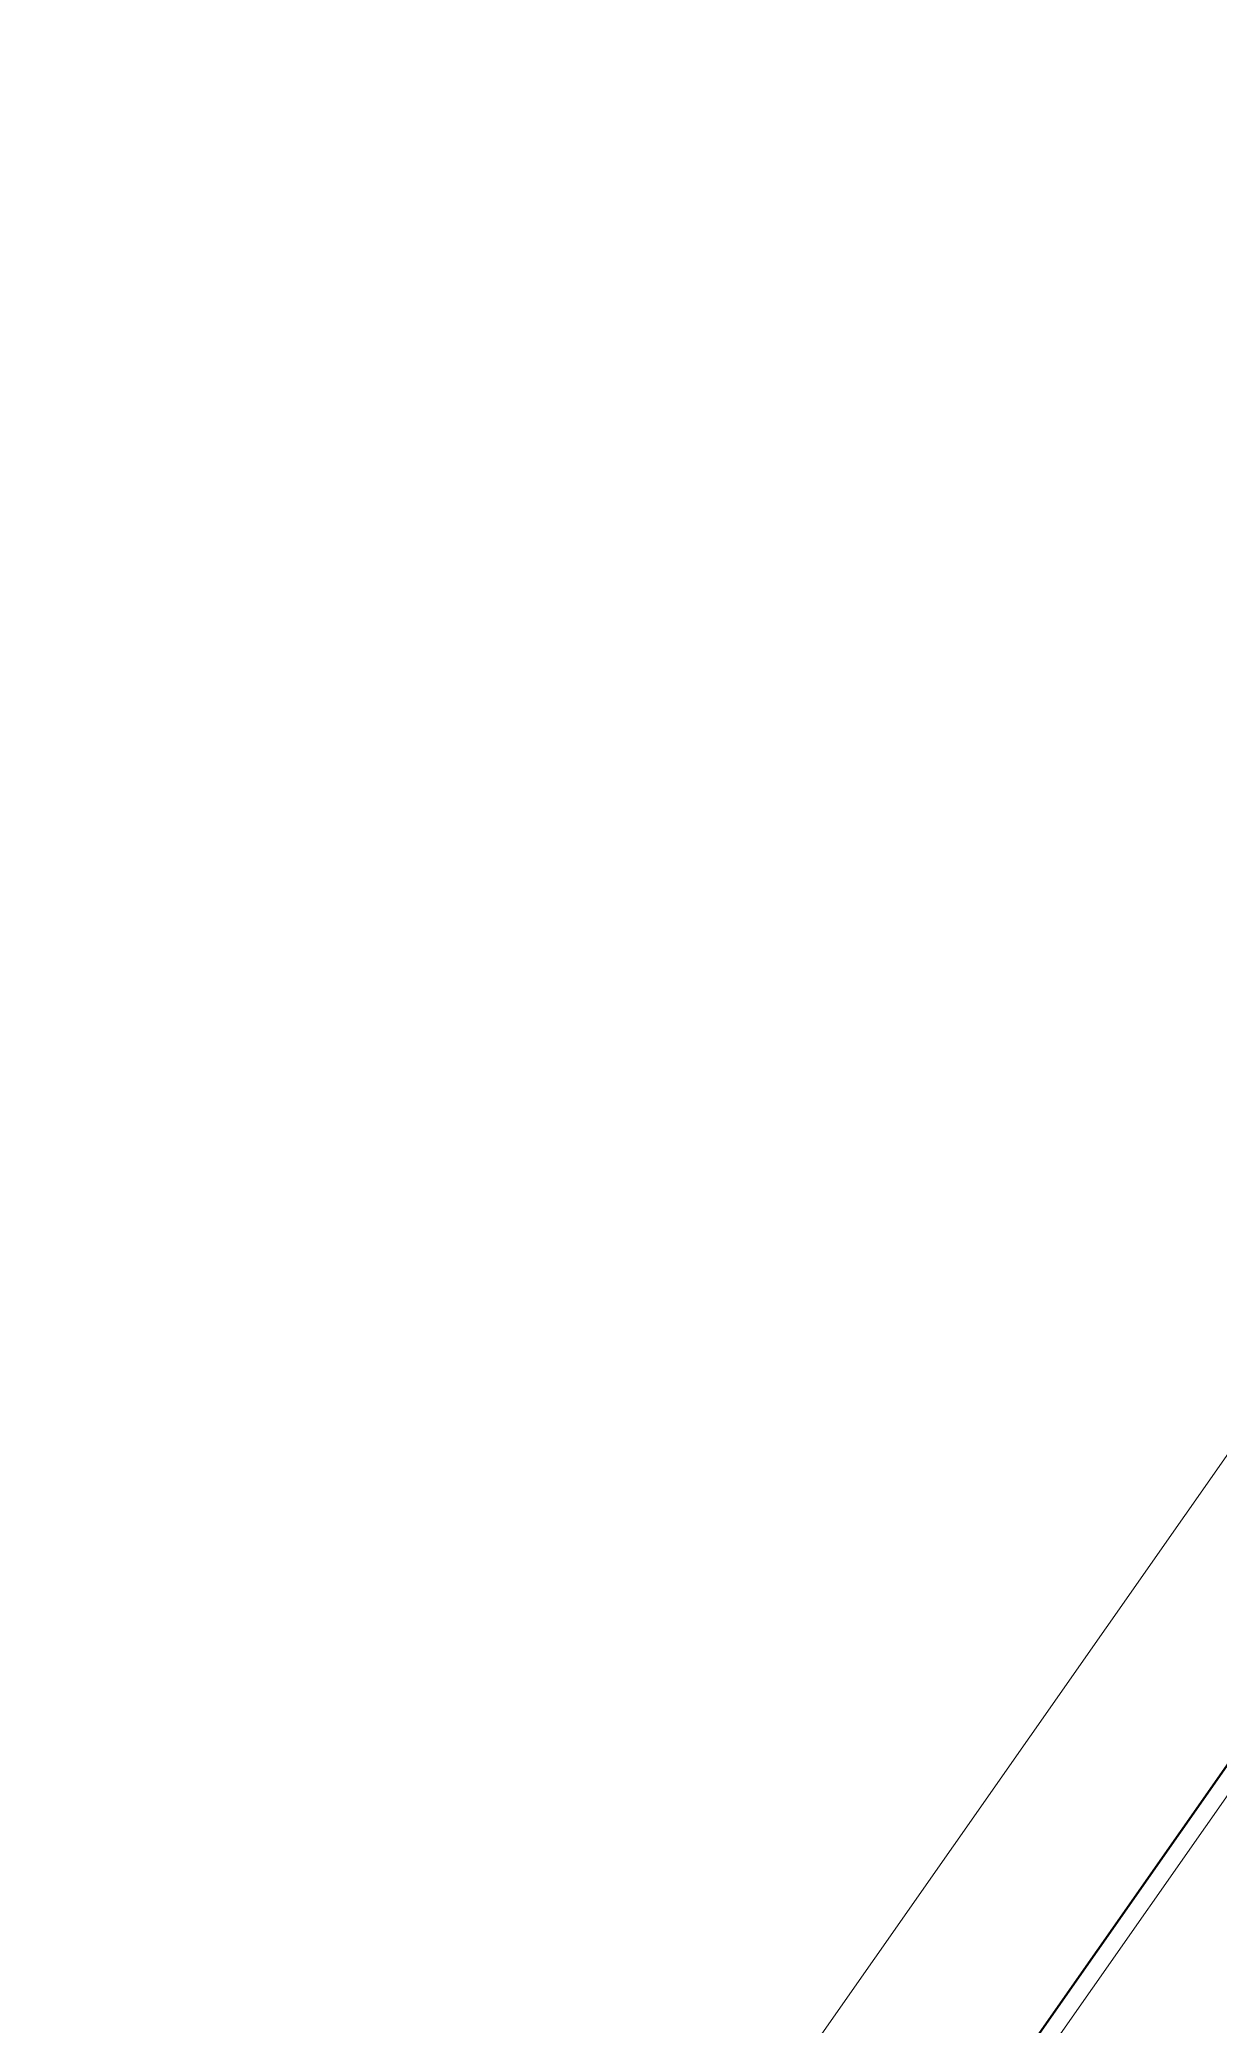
# Model space of a CAD drawing. Header units: inches. Extents: x 36473197 to 36486087, y 3899343 to 3911260.
# Drawn here: x 36473197 to 36473860, y 3906390 to 3907507 of the extents above; entities that cross this region are included whole.
import ezdxf

# ---------------------------------------------------------------- set-up
doc = ezdxf.new("R2010")
doc.units = ezdxf.units.IN
doc.header["$MEASUREMENT"] = 0
doc.layers.add('四盘区辅运巷', color=7, linetype='Continuous', lineweight=0)
doc.layers.add('图例区', color=7, linetype='Continuous', lineweight=0)
doc.styles.add('宋体', font='SIMSUN.TTC')

msp = doc.modelspace()

# ---------------------------------------------------------------- linework, layer by layer
at = {"layer": '四盘区辅运巷', "color": 7, "linetype": 'Continuous', "flags": 128}
for points in [[(36473197.2, 3905757.9), (36482207.8, 3899448.4), (36485936.1, 3904772.9), (36476925.5, 3911082.4), (36473197.2, 3905757.9)], [(36473350.4, 3905784.9), (36482180.7, 3899601.6), (36485782.9, 3904745.9), (36476952.5, 3910929.2), (36473350.4, 3905784.9)]]:
    msp.add_lwpolyline(points, dxfattribs=at)
at = {"layer": '四盘区辅运巷', "color": 7, "linetype": 'Continuous', "lineweight": 100, "flags": 128}
msp.add_lwpolyline([(36473336.5, 3905782.5), (36482183.2, 3899587.7), (36485796.8, 3904748.3), (36476950.1, 3910943.1), (36473336.5, 3905782.5)], dxfattribs=at)

# ---------------------------------------------------------------- texts
at = {"layer": '图例区', "insert": (36474258.8, 3906868.6), "char_height": 4.5, "width": 7.512, "attachment_point": 1, "rotation": 324.9991, "style": '宋体'}
msp.add_mtext('中\\P\\P\\P\\P\\P\\P\\P\\P\\P\\P\\P\\P\\P\\P\\P\\P\\P\\P\\P\\P\\P\\P\\P\\P\\P\\P\\P\\P\\P\\P\\P\\P\\P\\P\\P\\P\\P\\P\\P\\P\\P\\P\\P\\P\\P\\P\\P\\P\\P\\P\\P\\P\\P\\P\\P\\P\\P\\P\\P\\P\\P\\P\\P生\\P\\P\\P\\P\\P\\P\\P\\P\\P\\P\\P\\P\\P\\P\\P\\P\\P\\P\\P\\P\\P\\P\\P\\P\\P\\P\\P\\P\\P\\P\\P\\P\\P\\P\\P\\P\\P\\P\\P\\P\\P\\P\\P\\P\\P\\P\\P\\P\\P\\P\\P\\P\\P\\P\\P\\P\\P\\P\\P\\P\\P\\P\\P\\P\\P\\P\\P\\P\\P\\P\\P\\P\\P\\P\\P\\P\\P\\P\\P\\P界\\P', dxfattribs=at)

doc.saveas('drawing.dxf')
